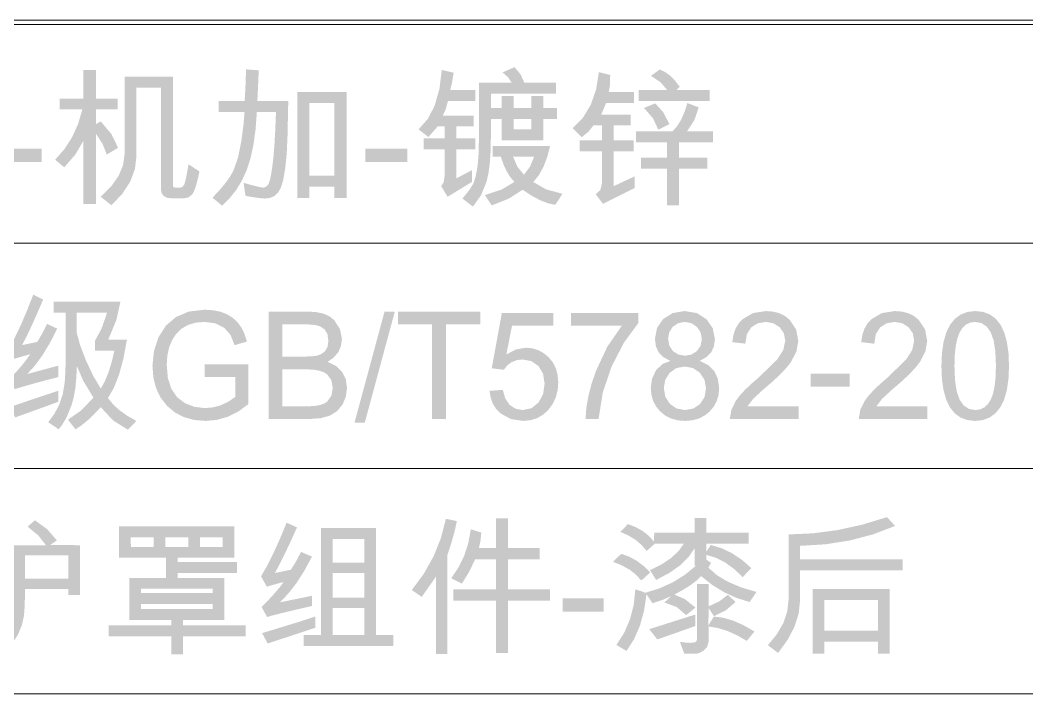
# Model space of a CAD drawing. Header units: millimetres. Extents: x 3 to 592, y 5 to 207.
# Drawn here: x 422.78 to 439.32, y 193.82 to 204.89 of the extents above; entities that cross this region are included whole.
import ezdxf

# ---------------------------------------------------------------- set-up
doc = ezdxf.new("R2010")
doc.units = ezdxf.units.MM

msp = doc.modelspace()

# ---------------------------------------------------------------- hatches: boundary and pattern name
h = msp.add_hatch(color=7)
h.paths.add_polyline_path([(424.388005, 202.794292), (424.201695, 202.682947), (424.132724, 202.858991), (424.021998, 203.028008), (424.021998, 201.87266), (423.815844, 201.87266), (423.815844, 202.907291), (423.687686, 202.686461), (423.503305, 202.473485), (423.352823, 202.598611), (423.506715, 202.773777), (423.632703, 202.97013), (423.730784, 203.187567), (423.800961, 203.425985), (423.428891, 203.425985), (423.428891, 203.604579), (423.818049, 203.604579), (423.818049, 204.073663), (424.021998, 204.073663), (424.021998, 203.604579), (424.378083, 203.604579), (424.378083, 203.425985), (424.021998, 203.425985), (424.021998, 203.181245), (424.102476, 203.228099), (424.275626, 203.023598)])
h.paths.add_polyline_path([(425.725254, 202.405686), (425.692904, 202.263481), (425.662002, 202.152747), (425.632546, 202.073535), (425.604537, 202.025898), (425.540734, 201.978011), (425.457914, 201.961957), (425.282628, 201.961957), (425.198791, 201.971448), (425.139036, 201.999853), (425.103259, 202.047068), (425.091356, 202.11299), (425.091356, 203.784275), (424.690071, 203.784275), (424.690071, 202.662552), (424.66425, 202.445606), (424.586856, 202.237909), (424.457992, 202.039412), (424.277762, 201.850061), (424.102476, 201.988416), (424.27362, 202.159258), (424.395929, 202.332787), (424.469353, 202.509004), (424.493839, 202.687908), (424.493839, 203.962317), (425.287589, 203.962317), (425.287589, 202.17197), (425.299233, 202.147441), (425.334442, 202.139449), (425.416022, 202.139449), (425.446201, 202.151989), (425.473899, 202.19016), (425.488179, 202.229856), (425.50463, 202.298543), (425.523354, 202.396272), (425.544455, 202.523094)])
h = msp.add_hatch(color=7)
h.paths.add_polyline_path([(427.184425, 203.564891), (427.171747, 202.978398), (427.158931, 202.697692), (427.133713, 202.450885), (427.0994, 202.255686), (427.059299, 202.129527), (427.011274, 202.051185), (426.952914, 201.998889), (426.883048, 201.969605), (426.800779, 201.959752), (426.754571, 201.962526), (426.686195, 201.970777), (426.595598, 201.984402), (426.482728, 202.003298), (426.449103, 202.218824), (426.571887, 202.184097), (426.668212, 202.159292), (426.738078, 202.14441), (426.781486, 202.139449), (426.819176, 202.151851), (426.854798, 202.189058), (426.872265, 202.227798), (426.889938, 202.29434), (426.907818, 202.388581), (426.925905, 202.510416), (426.943147, 202.666686), (426.958426, 202.864297), (426.971638, 203.103248), (426.98268, 203.383541), (426.668487, 203.383541), (426.646766, 203.095187), (426.611299, 202.838665), (426.561982, 202.613976), (426.498713, 202.42112), (426.420888, 202.252327), (426.327974, 202.099761), (426.21997, 201.963318), (426.096877, 201.842895), (425.939229, 201.974084), (426.058085, 202.101811), (426.15503, 202.218686), (426.230064, 202.324605), (426.283188, 202.419466), (426.357671, 202.629341), (426.412723, 202.901228), (426.44869, 203.172977), (426.46564, 203.383541), (426.042858, 203.383541), (426.042858, 203.564891), (426.46564, 203.564891), (426.472151, 203.636394), (426.478456, 203.746655), (426.484554, 203.895569), (426.490445, 204.083034), (426.699906, 204.068702), (426.676755, 203.564891)])
h.paths.add_polyline_path([(428.142988, 201.969123), (427.939038, 201.969123), (427.939038, 202.156536), (427.53169, 202.156536), (427.53169, 201.969123), (427.336009, 201.969123), (427.336009, 203.713168), (428.142988, 203.713168)])
h.paths.add_polyline_path([(427.939038, 202.337335), (427.939038, 203.531818), (427.53169, 203.531818), (427.53169, 202.337335)])
h = msp.add_hatch(color=7)
h.paths.add_polyline_path([(431.600776, 203.265581), (431.374227, 203.265581), (431.374227, 202.919418), (430.69072, 202.919418), (430.69072, 203.265581), (430.51378, 203.265581), (430.51378, 202.942569), (430.509353, 202.725218), (430.496141, 202.535359), (430.474247, 202.372992), (430.443776, 202.238116), (430.352756, 202.014667), (430.219982, 201.828012), (430.046349, 201.959752), (430.166721, 202.110234), (430.230455, 202.214414), (430.263115, 202.318525), (430.29164, 202.468524), (430.302897, 202.56546), (430.311002, 202.684256), (430.315902, 202.824859), (430.317547, 202.987218), (430.317547, 203.86365), (430.856085, 203.86365), (430.795726, 203.955358), (430.707256, 204.033424), (430.902387, 204.120516), (431.002019, 204.001454), (431.064444, 203.865855), (431.583138, 203.865855), (431.583138, 203.685056), (430.51378, 203.685056), (430.51378, 203.44638), (430.69072, 203.44638), (430.69072, 203.643164), (430.887504, 203.643164), (430.887504, 203.44638), (431.177994, 203.44638), (431.177994, 203.643164), (431.374227, 203.643164), (431.374227, 203.44638), (431.600776, 203.44638)])
h.paths.add_polyline_path([(431.177994, 203.100217), (431.177994, 203.265581), (430.887504, 203.265581), (430.887504, 203.100217)])
h.paths.add_polyline_path([(430.258016, 202.768936), (429.948784, 202.768936), (429.948784, 202.292686), (430.203997, 202.426632), (430.203997, 202.233706), (429.802712, 201.988416), (429.696879, 202.164804), (429.739322, 202.228745), (429.753654, 202.327413), (429.753654, 202.768936), (429.407491, 202.768936), (429.407491, 202.949735), (429.753654, 202.949735), (429.753654, 203.144865), (429.640104, 203.144865), (429.487968, 202.971232), (429.325911, 203.098012), (429.476901, 203.267821), (429.590839, 203.487032), (429.667673, 203.755646), (429.707352, 204.073663), (429.903033, 204.029015), (429.871063, 203.842704), (429.852735, 203.773526), (429.846809, 203.744036), (430.258016, 203.744036), (430.258016, 203.564891), (429.809878, 203.564891), (429.769639, 203.418888), (429.72444, 203.324561), (430.230455, 203.324561), (430.230455, 203.144865), (429.948784, 203.144865), (429.948784, 202.949735), (430.258016, 202.949735)])
h.paths.add_polyline_path([(431.691727, 202.038025), (431.571011, 201.856124), (431.450191, 201.883409), (431.320897, 201.933845), (431.183127, 202.007433), (431.036883, 202.104171), (430.806544, 201.957754), (430.528663, 201.847304), (430.415112, 202.016528), (430.690789, 202.10734), (430.902387, 202.233706), (430.836336, 202.308129), (430.777054, 202.40162), (430.724491, 202.514232), (430.678593, 202.646015), (430.542443, 202.646015), (430.542443, 202.822956), (431.487226, 202.822956), (431.439279, 202.638057), (431.377328, 202.477757), (431.301423, 202.342055), (431.211618, 202.23095), (431.425421, 202.109476)])
h.paths.add_polyline_path([(431.224296, 202.646015), (430.879787, 202.646015), (430.950962, 202.482304), (431.057278, 202.351666), (431.158564, 202.485612)])
h = msp.add_hatch(color=7)
h.paths.add_polyline_path([(434.111115, 203.564891), (432.94309, 203.564891), (432.94309, 203.744036), (433.412725, 203.744036), (433.301104, 203.874261), (433.144835, 203.9772), (433.292009, 204.083034), (433.377895, 204.04096), (433.461094, 203.979198), (433.541606, 203.897696), (433.619431, 203.796402), (433.562105, 203.744036), (434.111115, 203.744036)])
h.paths.add_polyline_path([(432.8797, 202.134488), (432.356046, 201.87266), (432.237534, 202.030859), (432.313189, 202.099141), (432.338407, 202.198429), (432.338407, 202.735312), (431.971849, 202.735312), (431.971849, 202.914457), (432.338407, 202.914457), (432.338407, 203.161953), (432.200603, 203.161953), (432.116267, 203.057429), (432.00878, 202.969028), (431.861054, 203.117304), (432.028589, 203.289594), (432.155817, 203.500537), (432.242736, 203.750134), (432.289349, 204.038385), (432.475108, 203.991532), (432.473799, 203.831955), (432.451406, 203.710412), (432.869227, 203.710412), (432.869227, 203.529614), (432.407309, 203.529614), (432.374236, 203.447), (432.327934, 203.341649), (432.813003, 203.341649), (432.813003, 203.161953), (432.534088, 203.161953), (432.534088, 202.914457), (432.86151, 202.914457), (432.86151, 202.735312), (432.534088, 202.735312), (432.534088, 202.164804), (432.8797, 202.325208)])
h.paths.add_polyline_path([(434.165134, 202.885794), (433.603997, 202.885794), (433.603997, 202.631133), (434.069774, 202.631133), (434.069774, 202.450334), (433.603997, 202.450334), (433.603997, 201.850061), (433.407764, 201.850061), (433.407764, 202.450334), (432.982226, 202.450334), (432.982226, 202.631133), (433.407764, 202.631133), (433.407764, 202.885794), (432.901749, 202.885794), (432.901749, 203.06549), (433.50092, 203.06549), (433.576781, 203.151885), (433.642306, 203.258071), (433.697497, 203.383998), (433.742352, 203.529614), (433.930868, 203.458507), (433.858521, 203.247942), (433.737391, 203.06549), (434.165134, 203.06549)])
h.paths.add_polyline_path([(433.449105, 203.18345), (433.265551, 203.093051), (433.180457, 203.276675), (433.031284, 203.449136), (433.216493, 203.524653), (433.346648, 203.379063)])
h = msp.add_hatch(color=7)
h.dxf.hatch_style = 2
h.paths.add_polyline_path([(423.130221, 202.561679), (422.437344, 202.561679), (422.437344, 202.77941), (423.130221, 202.77941)])
h = msp.add_hatch(color=7)
h.dxf.hatch_style = 2
h.paths.add_polyline_path([(429.142446, 202.561679), (428.449568, 202.561679), (428.449568, 202.77941), (429.142446, 202.77941)])
h = msp.add_hatch(color=7)
h.paths.add_polyline_path([(423.408005, 199.024774), (423.194065, 198.969893), (423.002862, 198.918527), (422.834397, 198.870674), (422.688669, 198.826336), (422.60268, 198.991149), (422.714197, 199.110419), (422.808145, 199.218526), (422.884523, 199.315471), (422.943331, 199.401254), (422.683708, 199.326288), (422.593309, 199.495511), (422.688084, 199.669463), (422.786372, 199.874679), (422.888175, 200.11121), (422.993491, 200.37911), (423.155549, 200.299735), (423.056123, 200.067716), (422.965379, 199.865308), (422.883317, 199.692562), (422.809937, 199.549531), (423.060188, 199.60355), (423.137496, 199.734532), (423.220592, 199.899001), (423.387059, 199.820728), (423.267575, 199.586832), (423.145558, 199.38451), (423.020957, 199.213711), (422.893721, 199.074383), (423.408005, 199.213289)])
h.paths.add_polyline_path([(424.687927, 198.303784), (424.549572, 198.159366), (424.307795, 198.309572), (424.101985, 198.529231), (423.987376, 198.407447), (423.880052, 198.30654), (423.780067, 198.226304), (423.687471, 198.166531), (423.563999, 198.324179), (423.778629, 198.47473), (423.982923, 198.685225), (423.81432, 198.964691), (423.710622, 199.206123), (423.700942, 199.014197), (423.685129, 198.842735), (423.658774, 198.691736), (423.621877, 198.561202), (423.539746, 198.358423), (423.462576, 198.230472), (423.41021, 198.166531), (423.239333, 198.282287), (423.341928, 198.422433), (423.421786, 198.573328), (423.477941, 198.739933), (423.508878, 198.927208), (423.516922, 199.036659), (423.522796, 199.167401), (423.526396, 199.319433), (423.527619, 199.492755), (423.527619, 200.082556), (423.330284, 200.082556), (423.330284, 200.262252), (424.4261, 200.262252), (424.358714, 199.961357), (424.226009, 199.637725), (424.533036, 199.637725), (424.474839, 199.327666), (424.403569, 199.064737), (424.319173, 198.848936), (424.221599, 198.680264), (424.303454, 198.577953), (424.408461, 198.481069), (424.536618, 198.389662)])
h.paths.add_polyline_path([(424.32633, 199.458029), (424.006074, 199.458029), (424.006074, 199.618432), (424.11611, 199.822175), (424.206716, 200.082556), (423.707866, 200.082556), (423.707866, 199.754583), (423.763126, 199.550357), (423.858899, 199.29983), (423.977962, 199.046891), (424.103639, 198.835707), (424.169983, 198.956431), (424.229247, 199.100359), (424.28138, 199.267541)])
h.paths.add_polyline_path([(423.408005, 198.618528), (422.69804, 198.361662), (422.607089, 198.531987), (422.845326, 198.612697), (423.05819, 198.684467), (423.245733, 198.747245), (423.408005, 198.80098)])
h = msp.add_hatch(color=7)
h.dxf.hatch_style = 2
h.paths.add_polyline_path([(426.530653, 198.581045), (426.365616, 198.459588), (426.193034, 198.372962), (426.01301, 198.321061), (425.825649, 198.303784), (425.638477, 198.319201), (425.470528, 198.36552), (425.321804, 198.442845), (425.192302, 198.55128), (425.087399, 198.685449), (425.012468, 198.839979), (424.96751, 199.014972), (424.952524, 199.210533), (424.976984, 199.452723), (425.05064, 199.677964), (425.172252, 199.869924), (425.340579, 200.013103), (425.553142, 200.102399), (425.809112, 200.132165), (425.94553, 200.123914), (426.067839, 200.09923), (426.175989, 200.058216), (426.269928, 200.000976), (426.349717, 199.927406), (426.415449, 199.837403), (426.467126, 199.73107), (426.504746, 199.608511), (426.30245, 199.549531), (426.235822, 199.716135), (426.131573, 199.835611), (425.988946, 199.907545), (425.809112, 199.931523), (425.664091, 199.919327), (425.53819, 199.88274), (425.431306, 199.821762), (425.343335, 199.736392), (425.274692, 199.631283), (425.225789, 199.511083), (425.196523, 199.375794), (425.18679, 199.225416), (425.205807, 199.008788), (425.262858, 198.831848), (425.357185, 198.694113), (425.488305, 198.594826), (425.644161, 198.534812), (425.814073, 198.514899), (425.945331, 198.526268), (426.072042, 198.560375), (426.194205, 198.617219), (426.311821, 198.6968), (426.311821, 199.024774), (425.809112, 199.024774), (425.809112, 199.235889), (426.530653, 199.235889)])
h = msp.add_hatch(color=7)
h.paths.add_polyline_path([(427.829918, 199.274474), (427.970064, 199.207777), (428.069696, 199.109661), (428.129503, 198.987222), (428.149623, 198.847833), (428.131501, 198.705207), (428.077413, 198.574982), (427.98977, 198.467219), (427.872361, 198.39253), (427.716505, 198.348639), (427.51352, 198.334101), (426.86033, 198.334101), (426.86033, 200.101848), (427.500842, 200.101848), (427.644494, 200.093072), (427.765357, 200.066777), (427.863378, 200.023016), (427.938507, 199.96184), (428.034281, 199.813838), (428.066389, 199.650954), (428.051575, 199.539402), (428.007409, 199.436531), (427.933339, 199.346821)])
h.paths.add_polyline_path([(427.086328, 199.361566), (427.456194, 199.361566), (427.560925, 199.364873), (427.647465, 199.374795), (427.720364, 199.398842), (427.784167, 199.4448), (427.828815, 199.517009), (427.843698, 199.620637), (427.82854, 199.729778), (427.783616, 199.805846), (427.718021, 199.853801), (427.640851, 199.878606), (427.545697, 199.888528), (427.426979, 199.891835), (427.086328, 199.891835)])
h.paths.add_polyline_path([(427.086328, 198.544114), (427.510764, 198.544114), (427.616089, 198.549092), (427.703896, 198.564095), (427.774236, 198.589227), (427.827162, 198.624591), (427.893652, 198.720916), (427.915907, 198.847833), (427.892343, 198.975164), (427.821649, 199.071076), (427.765029, 199.106207), (427.689496, 199.131365), (427.595152, 199.146497), (427.482101, 199.151553), (427.086328, 199.151553)])
h = msp.add_hatch(color=7)
h.dxf.hatch_style = 2
h.paths.add_polyline_path([(428.935724, 200.101848), (428.441835, 198.275121), (428.273163, 198.275121), (428.767052, 200.101848)])
h = msp.add_hatch(color=7)
h.dxf.hatch_style = 2
h.paths.add_polyline_path([(430.339162, 199.891835), (429.774717, 199.891835), (429.774717, 198.334101), (429.548168, 198.334101), (429.548168, 199.891835), (428.988133, 199.891835), (428.988133, 200.101848), (430.339162, 200.101848)])
h = msp.add_hatch(color=7)
h.dxf.hatch_style = 2
h.paths.add_polyline_path([(430.769098, 199.396293), (430.927779, 199.479388), (431.092661, 199.507087), (431.195506, 199.497286), (431.291581, 199.467951), (431.380938, 199.419185), (431.463629, 199.351093), (431.532763, 199.266447), (431.582209, 199.168779), (431.611915, 199.058088), (431.621828, 198.934374), (431.611803, 198.80787), (431.581727, 198.691288), (431.531601, 198.584628), (431.461424, 198.48789), (431.374926, 198.407266), (431.275871, 198.349742), (431.164311, 198.315265), (431.040296, 198.303784), (430.841445, 198.334859), (430.671533, 198.428359), (430.601675, 198.49832), (430.548405, 198.583319), (430.511775, 198.683304), (430.491837, 198.798224), (430.710669, 198.815312), (430.752424, 198.668895), (430.824771, 198.56506), (430.922405, 198.503048), (431.040296, 198.482378), (431.184163, 198.513453), (431.298264, 198.606952), (431.372679, 198.746203), (431.397483, 198.913979), (431.371989, 199.079757), (431.29606, 199.206675), (431.180235, 199.28729), (431.035886, 199.314162), (430.940819, 199.303525), (430.85743, 199.271649), (430.785824, 199.218586), (430.726103, 199.144387), (430.528217, 199.168641), (430.694684, 200.077595), (431.540799, 200.077595), (431.540799, 199.868133), (430.861151, 199.868133)])
h = msp.add_hatch(color=7)
h.dxf.hatch_style = 2
h.paths.add_polyline_path([(432.935461, 199.910025), (432.701056, 199.590389), (432.500552, 199.203367), (432.354618, 198.775555), (432.283924, 198.334101), (432.070053, 198.334101), (432.083583, 198.518706), (432.116699, 198.712097), (432.169349, 198.914375), (432.241481, 199.125646), (432.429307, 199.526655), (432.665916, 199.868133), (431.831376, 199.868133), (431.831376, 200.077595), (432.935461, 200.077595)])
h = msp.add_hatch(color=7)
h.paths.add_polyline_path([(433.945925, 199.290459), (434.085641, 199.222152), (434.185566, 199.123923), (434.245597, 198.995826), (434.26563, 198.837912), (434.255811, 198.728556), (434.226356, 198.628656), (434.177263, 198.538162), (434.108534, 198.457022), (434.024404, 198.389825), (433.929113, 198.341956), (433.82266, 198.31331), (433.705044, 198.303784), (433.586068, 198.313404), (433.47877, 198.3423), (433.383048, 198.390523), (433.298798, 198.458124), (433.230155, 198.540066), (433.181252, 198.632033), (433.151986, 198.733921), (433.142253, 198.845629), (433.164164, 199.002312), (433.229896, 199.138324), (433.333112, 199.239196), (433.466919, 199.290459), (433.354867, 199.347984), (433.274958, 199.425438), (433.227089, 199.52718), (433.211155, 199.653159), (433.244779, 199.832442), (433.346203, 199.979478), (433.502059, 200.077457), (433.700083, 200.110116), (433.900588, 200.076286), (434.058924, 199.975069), (434.161864, 199.825689), (434.196177, 199.648198), (434.180484, 199.528421), (434.133476, 199.429572), (434.055255, 199.351705)])
h.paths.add_polyline_path([(433.705044, 199.375898), (433.812944, 199.395328), (433.901828, 199.453619), (433.961635, 199.540987), (433.981754, 199.648198), (433.961497, 199.758097), (433.900725, 199.849392), (433.810602, 199.910921), (433.702288, 199.931523), (433.592803, 199.911266), (433.504402, 199.850494), (433.446111, 199.762437), (433.42668, 199.660325), (433.446593, 199.542571), (433.506607, 199.452517), (433.596317, 199.394984)])
h.paths.add_polyline_path([(433.705044, 198.482378), (433.84023, 198.506907), (433.951437, 198.581045), (434.025369, 198.694802), (434.050105, 198.837912), (434.024542, 198.98171), (433.94813, 199.096983), (433.835269, 199.172913), (433.700083, 199.198406), (433.56159, 199.172361), (433.452036, 199.094227), (433.380378, 198.979298), (433.356676, 198.842873), (433.381136, 198.70183), (433.454792, 198.586006), (433.566482, 198.508147)])
h = msp.add_hatch(color=7)
h.dxf.hatch_style = 2
h.paths.add_polyline_path([(435.570995, 198.334101), (434.441003, 198.334101), (434.465946, 198.484169), (434.541324, 198.636718), (434.602716, 198.718057), (434.686018, 198.809111), (434.791232, 198.90988), (434.918356, 199.020364), (435.21987, 199.31361), (435.319365, 199.467813), (435.352713, 199.622842), (435.3297, 199.744936), (435.261212, 199.843879), (435.157514, 199.909612), (435.030252, 199.931523), (434.900372, 199.908923), (434.79323, 199.841675), (434.721227, 199.730054), (434.696767, 199.573784), (434.481793, 199.59914), (434.49988, 199.715834), (434.534296, 199.817903), (434.585043, 199.9054), (434.652119, 199.978376), (434.822858, 200.077112), (435.034111, 200.110116), (435.152863, 200.101039), (435.257766, 200.073874), (435.34882, 200.028726), (435.426025, 199.965698), (435.531445, 199.806948), (435.566585, 199.618432), (435.536888, 199.447004), (435.448074, 199.273923), (435.374288, 199.179364), (435.271202, 199.07018), (435.138868, 198.946423), (434.977336, 198.808146), (434.823271, 198.665381), (434.732045, 198.544114), (435.570995, 198.544114)])
h = msp.add_hatch(color=7)
h.dxf.hatch_style = 2
h.paths.add_polyline_path([(437.689898, 198.334101), (436.559907, 198.334101), (436.584849, 198.484169), (436.660228, 198.636718), (436.721619, 198.718057), (436.804922, 198.809111), (436.910135, 198.90988), (437.037259, 199.020364), (437.338774, 199.31361), (437.438268, 199.467813), (437.471617, 199.622842), (437.448603, 199.744936), (437.380115, 199.843879), (437.276417, 199.909612), (437.149156, 199.931523), (437.019276, 199.908923), (436.912133, 199.841675), (436.840131, 199.730054), (436.81567, 199.573784), (436.600696, 199.59914), (436.618783, 199.715834), (436.6532, 199.817903), (436.703946, 199.9054), (436.771022, 199.978376), (436.941761, 200.077112), (437.153014, 200.110116), (437.271767, 200.101039), (437.37667, 200.073874), (437.467724, 200.028726), (437.544928, 199.965698), (437.650348, 199.806948), (437.685488, 199.618432), (437.655791, 199.447004), (437.566977, 199.273923), (437.493192, 199.179364), (437.390106, 199.07018), (437.257771, 198.946423), (437.096239, 198.808146), (436.942174, 198.665381), (436.850948, 198.544114), (437.689898, 198.544114)])
h = msp.add_hatch(color=7)
h.paths.add_polyline_path([(438.474364, 200.110116), (438.604589, 200.095984), (438.71745, 200.053591), (438.812948, 199.982944), (438.891083, 199.884049), (438.951854, 199.756913), (438.995262, 199.601543), (439.021307, 199.417944), (439.029989, 199.206123), (439.020997, 198.992183), (438.994022, 198.807595), (438.949064, 198.652359), (438.886122, 198.526475), (438.806437, 198.428893), (438.711249, 198.359319), (438.600558, 198.317651), (438.474364, 198.303784), (438.344139, 198.317868), (438.231278, 198.360129), (438.13578, 198.430579), (438.057645, 198.529231), (437.996874, 198.656099), (437.953466, 198.811195), (437.927421, 198.994532), (437.918739, 199.206123), (437.927731, 199.41984), (437.954706, 199.604514), (437.999664, 199.760043), (438.062606, 199.886323), (438.142291, 199.984078), (438.237479, 200.05403), (438.34817, 200.096078)])
h.paths.add_polyline_path([(438.474364, 198.482378), (438.553532, 198.492928), (438.622365, 198.524615), (438.680863, 198.577488), (438.729025, 198.651601), (438.766646, 198.749795), (438.793518, 198.874912), (438.809641, 199.027004), (438.815015, 199.206123), (438.805507, 199.445006), (438.776981, 199.627252), (438.729439, 199.761266), (438.66288, 199.856006), (438.576959, 199.912575), (438.471608, 199.931523), (438.392457, 199.920688), (438.323744, 199.888252), (438.265574, 199.834319), (438.218049, 199.758992), (438.180833, 199.659894), (438.154315, 199.534648), (438.138441, 199.383356), (438.133162, 199.206123), (438.14267, 198.969239), (438.171196, 198.787751), (438.218738, 198.652979), (438.285297, 198.557894), (438.370529, 198.501119)])
h = msp.add_hatch(color=7)
h.dxf.hatch_style = 2
h.paths.add_polyline_path([(436.410031, 198.864921), (435.769519, 198.864921), (435.769519, 199.082651), (436.410031, 199.082651)])
h = msp.add_hatch(color=7)
h.paths.add_polyline_path([(422.595573, 195.551257), (422.287444, 195.405185), (422.287444, 194.738766), (422.280416, 194.651812), (422.259332, 194.585528), (422.22433, 194.538468), (422.176098, 194.508358), (422.136092, 194.498953), (422.071436, 194.492235), (421.982079, 194.488204), (421.867969, 194.486861), (421.810643, 194.686952), (421.929774, 194.680268), (422.007978, 194.678132), (422.059241, 194.678684), (422.084045, 194.680889), (422.096172, 194.721678), (422.096172, 195.318645), (421.770404, 195.168163), (421.64142, 195.323606), (422.096172, 195.523697), (422.096172, 196.034673), (421.710321, 196.034673), (421.710321, 196.213267), (422.096172, 196.213267), (422.096172, 196.682351), (422.287444, 196.682351), (422.287444, 196.213267), (422.595573, 196.213267), (422.595573, 196.034673), (422.287444, 196.034673), (422.287444, 195.603072), (422.595573, 195.740875)])
h.paths.add_polyline_path([(423.762496, 195.440463), (423.571775, 195.440463), (423.571775, 195.541887), (422.856849, 195.541887), (422.85573, 195.398855), (422.85244, 195.276546), (422.847082, 195.17501), (422.839762, 195.0943), (422.80662, 194.94747), (422.741645, 194.789478), (422.636708, 194.629212), (422.484228, 194.474734), (422.329336, 194.609782), (422.476287, 194.747026), (422.581379, 194.907369), (422.644511, 195.09076), (422.665578, 195.297147), (422.665578, 196.26012), (423.202461, 196.26012), (423.074855, 196.422522), (422.900946, 196.565494), (423.020009, 196.670224), (423.221065, 196.525255), (423.381606, 196.338944), (423.272466, 196.265081), (423.762496, 196.26012)])
h.paths.add_polyline_path([(423.571775, 195.709456), (423.571775, 196.091448), (422.856849, 196.091448), (422.856849, 195.709456)])
h = msp.add_hatch(color=7)
h.paths.add_polyline_path([(426.482416, 194.76302), (425.453848, 194.76302), (425.453848, 194.467568), (425.263679, 194.467568), (425.263679, 194.76302), (424.231804, 194.76302), (424.231804, 194.943818), (425.263679, 194.943818), (425.263679, 195.033115), (424.57466, 195.033115), (424.57466, 195.723788), (425.177689, 195.723788), (425.177689, 196.052863), (424.402129, 196.052863), (424.402129, 196.568801), (426.296656, 196.568801), (426.296656, 196.052863), (425.368961, 196.052863), (425.368961, 195.982859), (426.344061, 195.982859), (426.344061, 195.803163), (425.368961, 195.803163), (425.368961, 195.723788), (426.133497, 195.723788), (426.133497, 195.033115), (425.453848, 195.033115), (425.453848, 194.943818), (426.482416, 194.943818)])
h.paths.add_polyline_path([(426.106487, 196.23256), (426.106487, 196.388002), (425.732763, 196.388002), (425.732763, 196.23256)])
h.paths.add_polyline_path([(425.541491, 196.23256), (425.541491, 196.388002), (425.162806, 196.388002), (425.162806, 196.23256)])
h.paths.add_polyline_path([(424.972086, 196.23256), (424.972086, 196.388002), (424.593401, 196.388002), (424.598362, 196.23256)])
h.paths.add_polyline_path([(425.943878, 195.471882), (425.943878, 195.544092), (424.765931, 195.544092), (424.765931, 195.471882)])
h.paths.add_polyline_path([(425.943878, 195.21226), (425.943878, 195.292186), (424.765931, 195.292186), (424.765931, 195.21226)])
h = msp.add_hatch(color=7)
h.paths.add_polyline_path([(427.576802, 195.261869), (427.28688, 195.19438), (427.066928, 195.141567), (426.916842, 195.103429), (426.83652, 195.079968), (426.745569, 195.245333), (426.861023, 195.362432), (426.959372, 195.468989), (427.040667, 195.565003), (427.104962, 195.650476), (427.071958, 195.646204), (426.994167, 195.62512), (426.90239, 195.599558), (426.83211, 195.577716), (426.736198, 195.749144), (426.834168, 195.918022), (426.937048, 196.121214), (427.044784, 196.358719), (427.157327, 196.630537), (427.328204, 196.553367), (427.22082, 196.316077), (427.124392, 196.111912), (427.038919, 195.940924), (426.964402, 195.803163), (427.227331, 195.857733), (427.304157, 195.97969), (427.395452, 196.150428), (427.574046, 196.072156), (427.446715, 195.836632), (427.316077, 195.632837), (427.182132, 195.460875), (427.044879, 195.320849), (427.576802, 195.429439)])
h.paths.add_polyline_path([(428.913499, 194.602616), (427.435691, 194.602616), (427.435691, 194.783415), (427.722874, 194.783415), (427.722874, 196.543445), (428.625764, 196.543445), (428.625764, 194.783415), (428.913499, 194.783415)])
h.paths.add_polyline_path([(428.434493, 195.975693), (428.434493, 196.3643), (427.912492, 196.3643), (427.912492, 195.975693)])
h.paths.add_polyline_path([(428.434493, 195.39802), (428.434493, 195.805919), (427.912492, 195.805919), (427.912492, 195.39802)])
h.paths.add_polyline_path([(428.434493, 194.783415), (428.434493, 195.227143), (427.912492, 195.227143), (427.912492, 194.783415)])
h.paths.add_polyline_path([(427.631923, 194.903579), (426.846442, 194.644508), (426.753837, 194.814834), (427.08715, 194.916326), (427.344602, 194.995908), (427.526193, 195.053579), (427.631923, 195.089339)])
h = msp.add_hatch(color=7)
h.paths.add_polyline_path([(431.486795, 195.348961), (430.793367, 195.348961), (430.793367, 194.486861), (430.596032, 194.486861), (430.596032, 195.348961), (429.894886, 195.348961), (429.894886, 195.535823), (430.596032, 195.535823), (430.596032, 196.027507), (430.256483, 196.027507), (430.15189, 195.815083), (430.038202, 195.62953), (429.862915, 195.716622), (429.983743, 195.896559), (430.077545, 196.090759), (430.144371, 196.299222), (430.184274, 196.521948), (430.356804, 196.467928), (430.343575, 196.332192), (430.31877, 196.215472), (430.596032, 196.215472), (430.596032, 196.703849), (430.793367, 196.703849), (430.793367, 196.215472), (431.315367, 196.215472), (431.315367, 196.027507), (430.793367, 196.027507), (430.793367, 195.535823), (431.486795, 195.535823)])
h.paths.add_polyline_path([(429.955519, 196.656995), (429.920517, 196.497418), (429.865671, 196.301461), (429.799525, 196.096409), (429.799525, 194.471978), (429.609907, 194.471978), (429.609907, 195.740875), (429.377846, 195.410146), (429.214686, 195.523697), (429.413347, 195.792828), (429.572838, 196.077668), (429.693261, 196.378218), (429.774721, 196.694478)])
h = msp.add_hatch(color=7)
h.paths.add_polyline_path([(434.879171, 195.492277), (434.767825, 195.32581), (434.554212, 195.392688), (434.350004, 195.48587), (434.155305, 195.605406), (433.970217, 195.751349), (433.898059, 195.681181), (433.80058, 195.607137), (433.677677, 195.529269), (433.529245, 195.447629), (433.700466, 195.376247), (433.877062, 195.235411), (433.723824, 195.111388), (433.567141, 195.244368), (433.366636, 195.318645), (433.479084, 195.424478), (433.350789, 195.367358), (433.170404, 195.306518), (433.072287, 195.454795), (433.031962, 195.182477), (432.963836, 194.936101), (432.867804, 194.71577), (432.743763, 194.521587), (432.577296, 194.620255), (432.706496, 194.823154), (432.801434, 195.043313), (432.862162, 195.280835), (432.888733, 195.535823), (433.0552, 195.479048), (433.287744, 195.551611), (433.504164, 195.650269), (433.704462, 195.775077), (433.888637, 195.926084), (433.86273, 195.926084), (433.86273, 196.211062), (433.766345, 196.069348), (433.632667, 195.935179), (433.45403, 195.808451), (433.230486, 195.689061), (433.129614, 195.850567), (433.318319, 195.944205), (433.474261, 196.048178), (433.597337, 196.162486), (433.687444, 196.28713), (433.210642, 196.28713), (433.074492, 196.166414), (432.993153, 196.262859), (432.893831, 196.347212), (432.776526, 196.419577), (432.641237, 196.480055), (432.765812, 196.607386), (432.894985, 196.557888), (433.009587, 196.493767), (433.109512, 196.415072), (433.194657, 196.321856), (433.199618, 196.467928), (433.86273, 196.467928), (433.86273, 196.706605), (434.05345, 196.706605), (434.05345, 196.467928), (434.750738, 196.467928), (434.750738, 196.28713), (434.05345, 196.28713), (434.05345, 196.150428), (434.127865, 196.265081), (434.308723, 196.209598), (434.480022, 196.127553), (434.641709, 196.01905), (434.793733, 195.884191), (434.653173, 195.735915), (434.508694, 195.872237), (434.360546, 195.978587), (434.208781, 196.054965), (434.05345, 196.10137), (434.05345, 196.025303), (434.133377, 195.970732), (434.089831, 195.889152), (434.232776, 195.765749), (434.411947, 195.658469), (434.627395, 195.567312)])
h.paths.add_polyline_path([(433.13237, 195.813085), (432.986849, 195.679139), (432.899008, 195.775662), (432.791788, 195.859318), (432.665241, 195.930054), (432.519418, 195.98782), (432.657773, 196.119009), (432.787895, 196.071984), (432.910368, 196.005321), (433.025193, 195.919021)])
h.paths.add_polyline_path([(434.846098, 194.842395), (434.720421, 194.686952), (434.56093, 194.779341), (434.403197, 194.849767), (434.247117, 194.898179), (434.092587, 194.924526), (434.092587, 194.674825), (434.068195, 194.58794), (434.011558, 194.527099), (433.948168, 194.491133), (433.902969, 194.479144), (433.692404, 194.479144), (433.621298, 194.672069), (433.719621, 194.658702), (433.797687, 194.65443), (433.876579, 194.666075), (433.902969, 194.701283), (433.902969, 195.622364), (434.092587, 195.622364), (434.092587, 195.254704), (434.270354, 195.337868), (434.410087, 195.445424), (434.535213, 195.32581), (434.37598, 195.189385), (434.180781, 195.0943), (434.092587, 195.227143), (434.089831, 194.941062), (434.178576, 195.087134), (434.329463, 195.069047), (434.491047, 195.022229), (434.663275, 194.946678)])
h.paths.add_polyline_path([(433.874306, 194.931691), (433.249779, 194.710654), (433.117487, 194.879877), (433.874306, 195.120758)])
h = msp.add_hatch(color=7)
h.paths.add_polyline_path([(437.279937, 195.847811), (435.595974, 195.847811), (435.595974, 195.351166), (435.573357, 195.137631), (435.505575, 194.922803), (435.392731, 194.706632), (435.234928, 194.489066), (435.066808, 194.615845), (435.215205, 194.797746), (435.321331, 194.982128), (435.385083, 195.16899), (435.406356, 195.358332), (435.406356, 196.437612), (435.807676, 196.455388), (436.211269, 196.508718), (436.617135, 196.597602), (437.025276, 196.722039), (437.157016, 196.576518), (436.797141, 196.439171), (436.41701, 196.338875), (436.016621, 196.275683), (435.595974, 196.249647), (435.595974, 196.027507), (437.279937, 196.027507)])
h.paths.add_polyline_path([(437.068822, 194.479144), (436.878652, 194.479144), (436.878652, 194.674825), (435.993401, 194.674825), (435.993401, 194.479144), (435.801578, 194.479144), (435.801578, 195.539131), (437.068822, 195.539131)])
h.paths.add_polyline_path([(436.878652, 194.854521), (436.878652, 195.358332), (435.993401, 195.358332), (435.993401, 194.854521)])
h = msp.add_hatch(color=7)
h.dxf.hatch_style = 2
h.paths.add_polyline_path([(432.366759, 195.168163), (431.692071, 195.168163), (431.692071, 195.385893), (432.366759, 195.385893)])

# ---------------------------------------------------------------- linework, layer by layer
at = {"color": 7, "lineweight": 0}
for points in [[(473.988681, 204.893333), (302.115348, 204.893333)], [(302.115348, 201.224444), (473.988681, 201.224444)], [(302.115348, 197.520278), (473.988681, 197.520278)], [(302.115348, 193.816111), (473.988681, 193.816111)]]:
    msp.add_lwpolyline(points, dxfattribs=at)
at = {"color": 9, "lineweight": 0, "true_color": 0xc0c0c0}
msp.add_lwpolyline([(588.994237, 204.822778), (301.974237, 204.822778)], dxfattribs=at)

doc.saveas('drawing.dxf')
